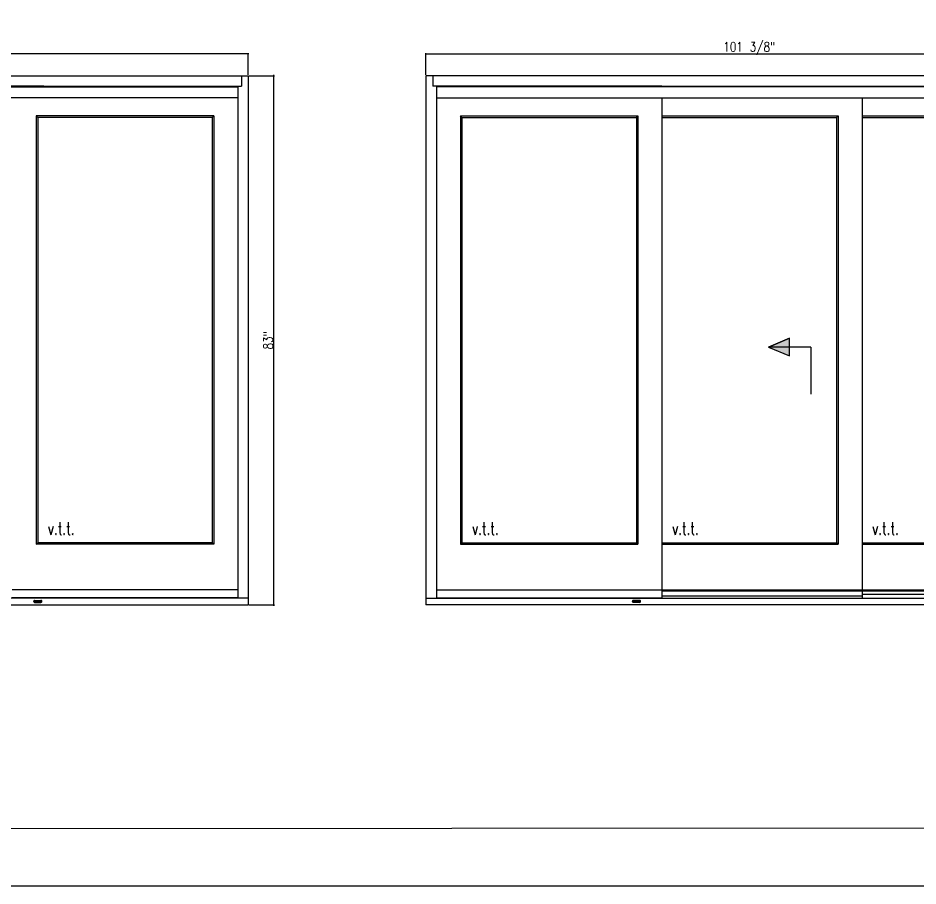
# Model space of a CAD drawing. Header units: inches. Extents: x 1985 to 11287, y 379 to 3234.
# Drawn here: x 7988.8 to 8129.9, y 1214.7 to 1350.8 of the extents above; entities that cross this region are included whole.
import ezdxf

# ---------------------------------------------------------------- set-up
doc = ezdxf.new("R2010")
doc.units = ezdxf.units.IN
doc.header["$MEASUREMENT"] = 0
doc.layers.get('0').update_dxf_attribs({"linetype": 'CONTINUOUS'})
doc.layers.get('Defpoints').update_dxf_attribs({"linetype": 'CONTINUOUS'})
for name, color, linetype in [('COTE1-1 99', 7, 'CONTINUOUS'), ('elevation 99', 7, 'CONTINUOUS'), ('opening side 99', 1, 'CONTINUOUS'), ('separation 99', 3, 'CONTINUOUS')]:
    doc.layers.add(name, color=color, linetype=linetype)
doc.styles.get("Standard").update_dxf_attribs({"font": 'txt.shx', "width": 0.8})
doc.dimstyles.new('Elevation', dxfattribs={"dimscale": 2, "dimtxt": 0.75, "dimasz": 0.0625, "dimexe": 0.0625, "dimexo": 0.0625, "dimgap": 0.0625, "dimtad": 1, "dimdec": 5, "dimzin": 0, "dimdsep": 46, "dimlunit": 5, "dimtxsty": 'Standard', "dimblk1": 'OBLIQUE', "dimblk2": 'OBLIQUE', "dimsah": 1, "dimcen": 2, "dimdle": 0.0625, "dimclrd": 1, "dimclre": 1, "dimadec": 1, "dimazin": 0, "dimtfac": 0.375, "dimtdec": 5, "dimtmove": 0, "dimatfit": 3, "dimldrblk": 'OBLIQUE', "dimfxl": 1, "dimfrac": 2, "dimtolj": 1, "dimtzin": 0, "dimarcsym": 0})

# ---------------------------------------------------------------- blocks, each defined once
blk = doc.blocks.new('_OBLIQUE')
at = {"color": 0, "linetype": 'ByBlock'}
blk.add_line((-0.5, -0.5), (0.5, 0.5), dxfattribs=at)
blk = doc.blocks.new('*D22')
at = {"layer": 'COTE1-1 99', "color": 1, "lineweight": -2, "transparency": 16777216}
for p, q in [((8052.64, 1345.14), (8154.26, 1345.14)), ((8052.76, 1341.86), (8052.76, 1345.26)), ((8154.14, 1341.86), (8154.14, 1345.26))]:
    blk.add_line(p, q, dxfattribs=at)
at = {"layer": 'Defpoints', "color": 0, "transparency": 16777216}
for p in [(8154.14, 1345.14), (8052.76, 1341.73), (8154.14, 1341.73)]:
    blk.add_point(p, dxfattribs=at)
at = {"layer": 'COTE1-1 99', "color": 1, "lineweight": -2, "transparency": 16777216, "xscale": 0.125, "yscale": 0.125, "zscale": 0.125, "rotation": 180}
blk.add_blockref('_OBLIQUE', (8052.76, 1345.14), dxfattribs=at)
at = {"layer": 'COTE1-1 99', "color": 1, "lineweight": -2, "transparency": 16777216, "xscale": 0.125, "yscale": 0.125, "zscale": 0.125}
blk.add_blockref('_OBLIQUE', (8154.14, 1345.14), dxfattribs=at)
at = {"layer": 'COTE1-1 99', "color": 0, "transparency": 16777216, "insert": (8103.45, 1346.01), "char_height": 1.5, "attachment_point": 5}
blk.add_mtext('\\A1;101 3/8"', dxfattribs=at)
blk = doc.blocks.new('*D19')
at = {"layer": 'COTE1-1 99', "color": 1, "lineweight": -2, "transparency": 16777216}
for p, q in [((8025.01, 1345.14), (7923.38, 1345.14)), ((7923.51, 1341.86), (7923.51, 1345.26)), ((8024.88, 1341.86), (8024.88, 1345.26))]:
    blk.add_line(p, q, dxfattribs=at)
at = {"layer": 'Defpoints', "color": 0, "transparency": 16777216}
for p in [(7923.51, 1345.14), (7923.51, 1341.73), (8024.88, 1341.73)]:
    blk.add_point(p, dxfattribs=at)
at = {"layer": 'COTE1-1 99', "color": 1, "lineweight": -2, "transparency": 16777216, "xscale": 0.125, "yscale": 0.125, "zscale": 0.125, "rotation": 180}
blk.add_blockref('_OBLIQUE', (7923.51, 1345.14), dxfattribs=at)
at = {"layer": 'COTE1-1 99', "color": 1, "lineweight": -2, "transparency": 16777216, "xscale": 0.125, "yscale": 0.125, "zscale": 0.125}
blk.add_blockref('_OBLIQUE', (8024.88, 1345.14), dxfattribs=at)
at = {"layer": 'COTE1-1 99', "color": 0, "transparency": 16777216, "insert": (7974.2, 1346.01), "char_height": 1.5, "attachment_point": 5}
blk.add_mtext('\\A1;101 3/8"', dxfattribs=at)
blk = doc.blocks.new('*D31')
at = {"layer": 'COTE1-1 99', "color": 1, "lineweight": -2, "transparency": 16777216}
for p, q in [((8025.01, 1341.73), (8029.01, 1341.73)), ((8028.89, 1258.61), (8028.89, 1341.86)), ((8025.01, 1258.73), (8029.01, 1258.73))]:
    blk.add_line(p, q, dxfattribs=at)
at = {"layer": 'Defpoints', "color": 0, "transparency": 16777216}
for p in [(8024.88, 1341.73), (8028.89, 1341.73), (8024.88, 1258.73)]:
    blk.add_point(p, dxfattribs=at)
at = {"layer": 'COTE1-1 99', "color": 1, "lineweight": -2, "transparency": 16777216, "xscale": 0.125, "yscale": 0.125, "zscale": 0.125}
for p, rotation in [((8028.89, 1341.73), 90), ((8028.89, 1258.73), 270)]:
    blk.add_blockref('_OBLIQUE', p, dxfattribs=dict(at, rotation=rotation))
at = {"layer": 'COTE1-1 99', "color": 0, "transparency": 16777216, "insert": (8028.01, 1300.23), "char_height": 1.5, "attachment_point": 5, "rotation": 90}
blk.add_mtext('\\A1;83"', dxfattribs=at)

msp = doc.modelspace()

# ---------------------------------------------------------------- hatches: boundary and pattern name
at = {"layer": 'opening side 99'}
h = msp.add_hatch(color=256, dxfattribs=at)
h.paths.add_polyline_path([(8109.77275, 1297.798863), (8109.77275, 1299.17521), (8106.449955, 1299.17521)])
h.paths.add_polyline_path([(8106.449955, 1299.17521), (8109.77275, 1299.17521), (8109.77275, 1300.551557)])

# ---------------------------------------------------------------- linework, layer by layer
at = {"layer": 'elevation 99'}
for p, q in [((7923.509298, 1341.730678), (8024.884288, 1341.730693)), ((8023.821788, 1341.730693), (8023.821788, 1340.105693)), ((8024.884288, 1341.730693), (8024.884288, 1258.730693)), ((8154.139644, 1341.730678), (8052.764654, 1341.730693)), ((8052.764654, 1341.730693), (8052.764654, 1258.730693)), ((8053.827154, 1341.730693), (8053.827154, 1340.105693)), ((7992.821773, 1340.105683), (7924.571798, 1340.105683)), ((7925.134298, 1339.980693), (8023.259288, 1339.980693)), ((7987.884288, 1340.105693), (8023.821788, 1340.105693)), ((8023.259288, 1340.105693), (8023.259288, 1259.797939)), ((8089.764654, 1340.105693), (8053.827154, 1340.105693)), ((8054.389654, 1340.105693), (8054.389654, 1259.797939)), ((8152.514644, 1339.980693), (8054.389654, 1339.980693)), ((8084.827169, 1340.105683), (8153.077144, 1340.105683)), ((8023.259288, 1338.259693), (7925.134298, 1338.259693)), ((8054.389654, 1338.259693), (8152.514644, 1338.259693)), ((8089.764654, 1338.259693), (8089.764654, 1259.847934)), ((8121.139649, 1338.259693), (8121.139649, 1259.79793)), ((8121.139649, 1338.259693), (8121.139649, 1259.79793)), ((7991.643221, 1335.436016), (7991.64328, 1268.244582)), ((8019.500354, 1335.436016), (7991.643221, 1335.436016)), ((7991.884293, 1335.168144), (7991.643221, 1335.436016)), ((8019.259283, 1335.168144), (7991.884293, 1335.168134)), ((7991.884293, 1335.168144), (7991.884352, 1268.485653)), ((8019.259283, 1335.168144), (8019.500354, 1335.436016)), ((8019.259283, 1335.168144), (8019.259342, 1268.485653)), ((8019.500354, 1335.436016), (8019.500413, 1268.244582)), ((8058.148588, 1335.436016), (8058.148529, 1268.244582)), ((8058.148588, 1335.436016), (8086.005721, 1335.436016)), ((8058.389659, 1335.168144), (8058.148588, 1335.436016)), ((8058.389659, 1335.168144), (8058.3896, 1268.485653)), ((8058.389659, 1335.168144), (8085.764649, 1335.168134)), ((8085.764649, 1335.168144), (8085.76459, 1268.485653)), ((8085.764649, 1335.168144), (8086.005721, 1335.436016)), ((8086.005721, 1335.436016), (8086.005662, 1268.244582)), ((8089.764654, 1335.168134), (8089.764595, 1268.485643)), ((8089.764654, 1335.436005), (8117.380716, 1335.436005)), ((8089.764654, 1335.168134), (8117.139644, 1335.168134)), ((8117.139644, 1335.168134), (8117.139585, 1268.485643)), ((8117.139644, 1335.168134), (8117.380716, 1335.436005)), ((8117.380716, 1335.436005), (8117.380657, 1268.244572)), ((8121.139649, 1335.436005), (8148.755711, 1335.436005)), ((8121.139649, 1335.168134), (8148.514639, 1335.168134)), ((7991.64328, 1268.244582), (7991.884352, 1268.485653)), ((8019.500413, 1268.244582), (7991.64328, 1268.244582)), ((8019.259342, 1268.485653), (7991.884352, 1268.485643)), ((8019.500413, 1268.244582), (8019.259342, 1268.485653)), ((8058.148529, 1268.244582), (8058.3896, 1268.485653)), ((8058.148529, 1268.244582), (8086.005662, 1268.244582)), ((8058.3896, 1268.485653), (8085.76459, 1268.485643)), ((8086.005662, 1268.244582), (8085.76459, 1268.485653)), ((8089.764595, 1268.485643), (8117.139585, 1268.485643)), ((8089.764654, 1268.244572), (8117.380657, 1268.244572)), ((8117.380657, 1268.244572), (8117.139585, 1268.485643)), ((8121.13959, 1268.485643), (8148.51458, 1268.485643)), ((8121.139649, 1268.244572), (8148.755652, 1268.244572)), ((8023.259288, 1261.110683), (7987.884288, 1261.110683)), ((8054.389654, 1261.110683), (8089.764654, 1261.110683)), ((8089.764654, 1261.110683), (8121.139649, 1261.110683)), ((8089.764654, 1260.950683), (8121.139649, 1260.950683)), ((8121.139649, 1261.110683), (8152.514644, 1261.110683)), ((8121.139649, 1260.950683), (8152.514644, 1260.950683)), ((8121.139649, 1260.450924), (8152.514644, 1260.450919)), ((8024.884288, 1259.797939), (7923.509298, 1259.797924)), ((8023.259288, 1259.847939), (7987.884288, 1259.847934)), ((7991.384085, 1259.45416), (7992.384288, 1259.45416)), ((7991.384085, 1259.141685), (7992.384288, 1259.141685)), ((7991.415538, 1259.397935), (7992.353038, 1259.397935)), ((7991.415538, 1259.397935), (7991.415538, 1259.197935)), ((7991.415538, 1259.197935), (7992.353038, 1259.197935)), ((7992.353038, 1259.397935), (7992.353038, 1259.197935)), ((8024.884288, 1259.797939), (7992.821773, 1259.797929)), ((8052.764654, 1259.797939), (8084.827169, 1259.797929)), ((8052.764654, 1259.797939), (8154.139644, 1259.797924)), ((8054.389654, 1259.847939), (8089.764654, 1259.847934)), ((8086.264857, 1259.45416), (8085.264654, 1259.45416)), ((8086.264857, 1259.141685), (8085.264654, 1259.141685)), ((8086.233404, 1259.397935), (8085.295904, 1259.397935)), ((8085.295904, 1259.397935), (8085.295904, 1259.197935)), ((8086.233404, 1259.197935), (8085.295904, 1259.197935)), ((8086.233404, 1259.397935), (8086.233404, 1259.197935)), ((8089.764654, 1260.157934), (8121.139649, 1260.157929)), ((7954.884293, 1258.730683), (8024.884288, 1258.730693)), ((7954.884293, 1258.730683), (7992.821773, 1258.730683)), ((8122.764649, 1258.730683), (8052.764654, 1258.730693)), ((8122.764649, 1258.730683), (8084.827169, 1258.730683)), ((8122.764649, 1258.730683), (8089.764654, 1258.730693)), ((8154.139644, 1258.730673), (8089.764654, 1258.730693)), ((8122.764649, 1258.730683), (8091.327169, 1258.730683)), ((8122.764649, 1258.730683), (8091.327169, 1258.730683))]:
    msp.add_line(p, q, dxfattribs=at)
for centre, start, end in [((7991.384288, 1259.297935), 88.97849405, 270.07439601), ((7992.384288, 1259.297935), 269.99999245, 91.0241971), ((8085.264654, 1259.297935), 88.9758029, 270.00000755), ((8086.264654, 1259.297935), 269.92560399, 91.02150595)]:
    msp.add_arc(centre, 0.15625, start, end, dxfattribs=at)
at = {"layer": 'opening side 99'}
for p, q in [((8106.449955, 1299.17521), (8109.77275, 1300.551557)), ((8109.77275, 1300.551557), (8106.449955, 1299.17521)), ((8109.77275, 1297.798863), (8109.77275, 1300.551557)), ((8113.095546, 1299.17521), (8106.449955, 1299.17521)), ((8106.449955, 1299.17521), (8109.77275, 1297.798863)), ((8113.095546, 1299.17521), (8113.095546, 1291.766359))]:
    msp.add_line(p, q, dxfattribs=at)
at = {"layer": 'separation 99'}
msp.add_lwpolyline([(7701.579679, 1953.271229), (8788.245413, 1953.271229), (8788.245413, 1214.666641), (7701.579679, 1214.666641)], close=True, dxfattribs=at)
at = {"layer": 'separation 99', "color": 3}
msp.add_lwpolyline([(7876.573778, 1460.358828), (8777.601674, 1460.629696), (8777.601674, 1223.895804), (7876.573778, 1223.624935)], close=True, dxfattribs=at)

# ---------------------------------------------------------------- texts
at = {"layer": 'elevation 99', "width": 0.7}
for p in [(7993.464286, 1269.730962), (8059.969535, 1269.730792), (8091.344589, 1269.730906), (8122.719584, 1269.730906)]:
    msp.add_text('v.t.t.', height=2, dxfattribs=at).set_placement(p)

# ---------------------------------------------------------------- dimensions: what is measured, and where the dimension line sits
at = {"layer": 'COTE1-1 99'}
for base, p1, p2, angle, picture, middle in [((7923.509298, 1345.13836), (8024.884288, 1341.730693), (7923.509298, 1341.730678), 180, '*D19', (7974.196793, 1346.01336)), ((8028.887841, 1341.730693), (8024.884288, 1258.730693), (8024.884288, 1341.730693), 90, '*D31', (8028.012841, 1300.230693))]:
    dim = msp.add_linear_dim(base=base, p1=p1, p2=p2, angle=angle, dimstyle='Elevation', override={"dimpost": '"'}, dxfattribs=at)
    dim.commit()
    dim.dimension.update_dxf_attribs({"geometry": picture, "text_midpoint": middle})
dim = msp.add_linear_dim(base=(8154.139644, 1345.13836), p1=(8052.764654, 1341.730693), p2=(8154.139644, 1341.730678), dimstyle='Elevation', override={"dimpost": '"'}, dxfattribs=at)
dim.commit()
dim.dimension.update_dxf_attribs({"geometry": '*D22', "text_midpoint": (8103.452149, 1346.01336)})

doc.saveas('drawing.dxf')
